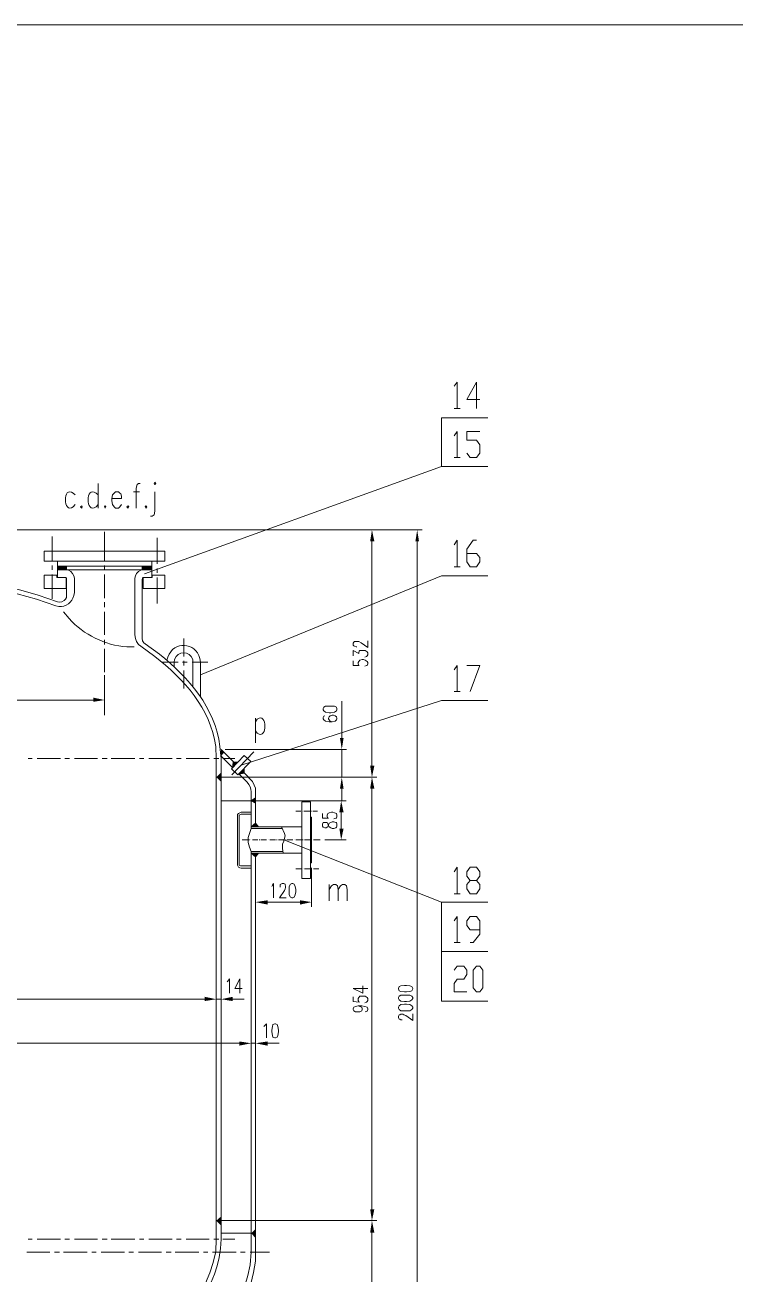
# Model space of a CAD drawing. Header units: millimetres. Extents: x 0 to 819, y 0 to 1152.
# Drawn here: x 327.6 to 539.4, y 778.9 to 1151.6 of the extents above; entities that cross this region are included whole.
import ezdxf

# ---------------------------------------------------------------- set-up
doc = ezdxf.new("R2010")
doc.units = ezdxf.units.MM
doc.layers.add('1', color=7, linetype='Continuous')

msp = doc.modelspace()

# ---------------------------------------------------------------- hatches: boundary and pattern name
h = msp.add_hatch(color=0)
h.dxf.hatch_style = 2
h.paths.add_polyline_path([(430.56, 997.521732), (431.82, 997.521732), (431.1, 1000.941732)])
h = msp.add_hatch(color=0)
h.dxf.hatch_style = 2
h.paths.add_polyline_path([(444.06, 997.521732), (445.14, 997.521732), (444.6, 1000.941732)])
h = msp.add_hatch(color=0)
h.dxf.hatch_style = 2
h.paths.add_polyline_path([(347.94, 950.901732), (347.94, 949.641732), (351.36, 950.181732)])
h = msp.add_hatch(color=0)
h.dxf.hatch_style = 2
h.paths.add_polyline_path([(421.56, 938.841732), (422.64, 938.841732), (422.1, 935.421732)])
h = msp.add_hatch(color=0)
h.dxf.hatch_style = 2
h.paths.add_polyline_path([(386.1, 933.441732), (386.1, 935.421732), (387, 934.521732)])
h = msp.add_hatch(color=0)
h.dxf.hatch_style = 2
h.paths.add_polyline_path([(384.66, 927.141732), (386.1, 928.581732), (386.1, 925.701732)])
h = msp.add_hatch(color=0)
h.dxf.hatch_style = 2
h.paths.add_polyline_path([(389.7, 931.101732), (390.42, 931.101732), (389.52, 930.021732)])
h = msp.add_hatch(color=0)
h.dxf.hatch_style = 2
h.paths.add_polyline_path([(389.7, 931.641732), (389.88, 931.641732)])
h = msp.add_hatch(color=0)
h.dxf.hatch_style = 2
h.paths.add_polyline_path([(389.7, 931.641732), (389.88, 931.641732)])
h = msp.add_hatch(color=0)
h.dxf.hatch_style = 2
h.paths.add_polyline_path([(389.7, 931.641732), (389.88, 931.641732), (390.96, 931.641732)])
h = msp.add_hatch(color=0)
h.dxf.hatch_style = 2
h.paths.add_polyline_path([(389.7, 931.641732), (389.7, 931.101732), (390.42, 931.101732)])
h = msp.add_hatch(color=0)
h.dxf.hatch_style = 2
h.paths.add_polyline_path([(389.7, 931.641732), (389.88, 931.641732), (390.42, 931.101732)])
h = msp.add_hatch(color=0)
h.dxf.hatch_style = 2
h.paths.add_polyline_path([(389.88, 931.641732), (390.96, 931.641732), (390.42, 931.101732)])
h = msp.add_hatch(color=0)
h.dxf.hatch_style = 2
h.paths.add_polyline_path([(391.68, 928.401732), (392.94, 928.401732), (391.5, 928.041732)])
h = msp.add_hatch(color=0)
h.dxf.hatch_style = 2
h.paths.add_polyline_path([(391.86, 928.401732), (391.68, 928.401732), (392.94, 928.401732)])
h = msp.add_hatch(color=0)
h.dxf.hatch_style = 2
h.paths.add_polyline_path([(392.4, 929.121732), (391.86, 928.401732), (392.94, 928.401732)])
h = msp.add_hatch(color=0)
h.dxf.hatch_style = 2
h.paths.add_polyline_path([(391.86, 928.401732), (392.94, 928.401732)])
h = msp.add_hatch(color=0)
h.dxf.hatch_style = 2
h.paths.add_polyline_path([(392.94, 929.841732), (392.4, 929.121732), (392.94, 929.121732)])
h = msp.add_hatch(color=0)
h.dxf.hatch_style = 2
h.paths.add_polyline_path([(392.4, 929.121732), (392.94, 929.121732), (392.94, 928.401732)])
h = msp.add_hatch(color=0)
h.dxf.hatch_style = 2
h.paths.add_polyline_path([(430.56, 930.561732), (431.82, 930.561732), (431.1, 927.141732)])
h = msp.add_hatch(color=0)
h.dxf.hatch_style = 2
h.paths.add_polyline_path([(421.56, 923.721732), (422.64, 923.721732), (422.1, 927.141732)])
h = msp.add_hatch(color=0)
h.dxf.hatch_style = 2
h.paths.add_polyline_path([(430.56, 923.721732), (431.82, 923.721732), (431.1, 927.141732)])
h = msp.add_hatch(color=0)
h.dxf.hatch_style = 2
h.paths.add_polyline_path([(396.36, 921.021732), (395.1, 920.121732), (396.36, 920.121732)])
h = msp.add_hatch(color=0)
h.dxf.hatch_style = 2
h.paths.add_polyline_path([(395.1, 920.121732), (396.36, 920.121732)])
h = msp.add_hatch(color=0)
h.dxf.hatch_style = 2
h.paths.add_polyline_path([(395.1, 920.121732), (396.36, 920.121732)])
h = msp.add_hatch(color=0)
h.dxf.hatch_style = 2
h.paths.add_polyline_path([(395.1, 920.121732), (396.36, 920.121732), (396.36, 919.401732)])
h = msp.add_hatch(color=0)
h.dxf.hatch_style = 2
h.paths.add_polyline_path([(421.38, 916.701732), (422.64, 916.701732), (421.92, 920.121732)])
h = msp.add_hatch(color=0)
h.dxf.hatch_style = 2
h.paths.add_polyline_path([(396.36, 913.281732), (395.1, 912.381732), (396.36, 912.381732)])
h = msp.add_hatch(color=0)
h.dxf.hatch_style = 2
h.paths.add_polyline_path([(396.36, 913.461732), (396.36, 913.281732)])
h = msp.add_hatch(color=0)
h.dxf.hatch_style = 2
h.paths.add_polyline_path([(396.36, 913.281732), (396.36, 912.381732)])
h = msp.add_hatch(color=0)
h.dxf.hatch_style = 2
h.paths.add_polyline_path([(396.36, 913.281732), (396.36, 912.381732), (397.26, 912.381732)])
h = msp.add_hatch(color=0)
h.dxf.hatch_style = 2
h.paths.add_polyline_path([(395.1, 912.381732), (396.36, 912.381732)])
h = msp.add_hatch(color=0)
h.dxf.hatch_style = 2
h.paths.add_polyline_path([(396.36, 912.381732), (397.26, 912.381732)])
h = msp.add_hatch(color=0)
h.dxf.hatch_style = 2
h.paths.add_polyline_path([(421.38, 911.841732), (422.64, 911.841732), (421.92, 908.421732)])
h = msp.add_hatch(color=0)
h.dxf.hatch_style = 2
h.paths.add_polyline_path([(395.1, 904.461732), (396.36, 904.461732)])
h = msp.add_hatch(color=0)
h.dxf.hatch_style = 2
h.paths.add_polyline_path([(395.1, 904.461732), (396.36, 903.381732)])
h = msp.add_hatch(color=0)
h.dxf.hatch_style = 2
h.paths.add_polyline_path([(395.1, 904.461732), (396.36, 904.461732), (396.36, 903.381732)])
h = msp.add_hatch(color=0)
h.dxf.hatch_style = 2
h.paths.add_polyline_path([(396.36, 904.461732), (397.26, 904.461732)])
h = msp.add_hatch(color=0)
h.dxf.hatch_style = 2
h.paths.add_polyline_path([(396.36, 904.461732), (397.26, 904.461732), (396.36, 903.381732)])
h = msp.add_hatch(color=0)
h.dxf.hatch_style = 2
h.paths.add_polyline_path([(399.96, 890.421732), (399.96, 889.161732), (396.36, 889.881732)])
h = msp.add_hatch(color=0)
h.dxf.hatch_style = 2
h.paths.add_polyline_path([(409.68, 890.421732), (409.68, 889.161732), (413.1, 889.881732)])
h = msp.add_hatch(color=0)
h.dxf.hatch_style = 2
h.paths.add_polyline_path([(381.24, 861.621732), (381.24, 860.361732), (384.66, 860.901732)])
h = msp.add_hatch(color=0)
h.dxf.hatch_style = 2
h.paths.add_polyline_path([(381.24, 861.621732), (381.24, 860.361732), (384.66, 860.901732)])
h = msp.add_hatch(color=0)
h.dxf.hatch_style = 2
h.paths.add_polyline_path([(389.52, 861.621732), (389.52, 860.361732), (386.1, 860.901732)])
h = msp.add_hatch(color=0)
h.dxf.hatch_style = 2
h.paths.add_polyline_path([(391.5, 848.301732), (391.5, 847.041732), (395.1, 847.761732)])
h = msp.add_hatch(color=0)
h.dxf.hatch_style = 2
h.paths.add_polyline_path([(391.5, 848.301732), (391.5, 847.041732), (395.1, 847.761732)])
h = msp.add_hatch(color=0)
h.dxf.hatch_style = 2
h.paths.add_polyline_path([(399.96, 848.301732), (399.96, 847.041732), (396.36, 847.761732)])
h = msp.add_hatch(color=0)
h.dxf.hatch_style = 2
h.paths.add_polyline_path([(430.56, 798.261732), (431.82, 798.261732), (431.1, 794.841732)])
h = msp.add_hatch(color=0)
h.dxf.hatch_style = 2
h.paths.add_polyline_path([(384.66, 794.841732), (386.1, 796.101732), (386.1, 793.401732)])
h = msp.add_hatch(color=0)
h.dxf.hatch_style = 2
h.paths.add_polyline_path([(430.56, 791.241732), (431.82, 791.241732), (431.1, 794.841732)])
h = msp.add_hatch(color=0)
h.dxf.hatch_style = 2
h.paths.add_polyline_path([(395.1, 791.061732), (396.36, 792.321732), (396.36, 789.621732)])

# ---------------------------------------------------------------- linework, layer by layer
at = {"layer": '1', "color": 0, "lineweight": 18}
for points in [[(819, 14.361732), (43.56, 14.361732), (43.56, 1151.601732), (819, 1151.601732), (819, 14.361732)], [(333.36, 994.641732), (369.36, 994.641732)], [(333.36, 994.641732), (333.36, 991.581732)], [(333.36, 991.581732), (369.36, 991.581732)], [(337.32, 991.581732), (337.32, 986.721732)], [(363.06, 986.721732), (365.4, 986.721732), (365.4, 991.581732)], [(369.36, 994.641732), (369.36, 991.581732)], [(337.32, 990.141732), (343.98, 990.141732)], [(337.32, 989.061732), (339.84, 989.061732)], [(342.36, 986.541732), (342.18, 987.261732), (341.82, 987.981732), (341.28, 988.521732), (340.56, 988.881732), (339.84, 989.061732)], [(339.84, 989.061732), (365.4, 989.061732)], [(343.98, 990.141732), (365.4, 990.141732)], [(362.88, 989.061732), (362.16, 988.881732), (361.44, 988.521732), (360.9, 987.981732), (360.54, 987.261732), (360.36, 986.541732)], [(337.32, 979.521732), (331.56, 981.501732), (325.62, 983.121732), (319.32, 984.561732)], [(333.36, 987.441732), (333.36, 983.481732)], [(333.36, 987.441732), (337.14, 987.441732), (337.14, 986.721732)], [(337.14, 986.721732), (339.84, 986.721732)], [(337.32, 986.721732), (339.48, 986.721732)], [(340.02, 986.181732), (340.02, 986.541732), (339.84, 986.721732), (339.48, 986.721732)], [(339.84, 986.721732), (339.84, 983.481732)], [(340.02, 986.181732), (340.02, 981.501732)], [(342.36, 986.541732), (342.36, 982.221732)], [(360.36, 986.541732), (360.36, 969.621732)], [(363.06, 986.721732), (362.88, 986.721732), (362.7, 986.541732), (362.52, 986.181732)], [(362.52, 986.181732), (362.52, 968.541732)], [(362.88, 986.721732), (365.58, 986.721732), (365.58, 987.441732), (369.36, 987.441732)], [(362.88, 986.721732), (362.88, 983.481732)], [(369.36, 987.441732), (369.36, 983.481732)], [(336.78, 978.261732), (331.02, 980.241732), (325.26, 981.861732), (319.14, 983.301732)], [(333.36, 983.481732), (339.84, 983.481732)], [(337.32, 979.521732), (338.04, 979.341732), (338.58, 979.521732), (339.3, 979.881732), (339.66, 980.241732), (340.02, 980.781732), (340.02, 981.501732)], [(369.36, 983.481732), (362.88, 983.481732)], [(360.36, 969.621732), (360.54, 968.541732), (360.9, 967.641732), (361.44, 966.741732), (362.16, 966.201732)], [(362.52, 968.541732), (362.7, 967.821732), (363.06, 967.281732), (363.42, 966.921732)], [(372.06, 960.081732), (372.06, 961.521732)], [(377.64, 954.141732), (377.64, 961.521732)], [(379.98, 951.081732), (379.98, 961.521732)], [(384.66, 932.721732), (384.66, 789.261732)], [(386.1, 935.421732), (390.42, 931.101732)], [(386.1, 933.441732), (389.52, 930.021732)], [(386.1, 932.721732), (386.1, 789.261732)], [(389.16, 929.661732), (392.94, 933.621732), (394.92, 931.821732)], [(394.92, 931.821732), (391.14, 927.861732)], [(389.16, 929.661732), (391.14, 927.861732)], [(391.5, 928.041732), (393.84, 925.701732)], [(392.4, 929.121732), (394.74, 926.601732)], [(395.1, 922.821732), (394.92, 923.541732), (394.74, 924.261732), (394.38, 924.981732), (393.84, 925.701732)], [(396.36, 922.821732), (396.36, 923.901732), (396, 924.801732), (395.46, 925.881732), (394.74, 926.601732)], [(395.1, 911.841732), (395.1, 922.821732)], [(396.36, 912.381732), (396.36, 922.821732)], [(396.36, 920.121732), (386.1, 920.121732)], [(410.22, 896.901732), (410.22, 919.761732), (412.74, 919.761732)], [(412.74, 896.901732), (412.74, 919.761732)], [(395.1, 916.701732), (392.04, 916.701732), (391.68, 916.521732), (391.32, 916.341732), (390.96, 915.981732), (390.96, 915.441732)], [(390.96, 915.441732), (390.96, 901.221732)], [(392.04, 916.161732), (391.86, 915.981732), (391.5, 915.801732), (391.5, 915.441732)], [(391.5, 915.441732), (391.5, 901.221732)], [(392.04, 916.161732), (395.1, 916.161732)], [(413.1, 901.581732), (413.1, 915.261732), (412.74, 915.261732)], [(395.1, 911.841732), (394.56, 910.401732), (394.2, 909.141732), (394.2, 907.701732), (394.56, 906.261732), (395.1, 905.001732)], [(395.1, 912.381732), (410.22, 912.381732)], [(395.1, 911.841732), (404.28, 911.841732)], [(395.1, 785.481732), (395.1, 905.001732)], [(395.1, 905.001732), (404.64, 905.001732)], [(395.1, 904.461732), (410.22, 904.461732)], [(396.36, 785.481732), (396.36, 904.461732)], [(390.96, 901.221732), (390.96, 900.861732), (391.32, 900.321732), (391.68, 900.141732), (392.04, 899.961732)], [(391.5, 901.221732), (391.5, 900.861732), (391.86, 900.681732), (392.04, 900.681732)], [(392.04, 900.681732), (395.1, 900.681732)], [(392.04, 899.961732), (395.1, 899.961732)], [(412.74, 901.581732), (413.1, 901.581732)], [(410.22, 896.901732), (412.74, 896.901732)], [(396.36, 791.061732), (386.1, 791.061732)]]:
    msp.add_lwpolyline(points, dxfattribs=at)
at = {"layer": '1', "color": 0, "lineweight": 9}
for points in [[(455.58, 1043.781732), (456.48, 1045.041732), (456.48, 1037.121732)], [(463.32, 1039.821732), (459.36, 1039.821732), (462.24, 1045.041732), (462.24, 1037.121732)], [(455.58, 1037.121732), (457.38, 1037.121732)], [(451.8, 1019.841732), (451.8, 1034.421732), (465.66, 1034.421732)], [(455.58, 1029.021732), (456.48, 1030.281732), (456.48, 1022.541732)], [(459.36, 1023.801732), (460.44, 1022.541732), (462.24, 1022.541732), (463.32, 1023.801732), (463.32, 1026.321732), (462.24, 1027.761732), (459.36, 1027.761732), (459.36, 1030.281732), (463.32, 1030.281732)], [(455.58, 1022.541732), (457.38, 1022.541732)], [(363.24, 987.801732), (451.8, 1019.841732), (465.66, 1019.841732)], [(349.38, 1014.801732), (349.38, 1007.421732)], [(361.98, 1014.801732), (361.44, 1014.801732), (361.08, 1014.441732), (360.72, 1013.361732), (360.72, 1007.421732)], [(366.12, 1014.801732), (366.3, 1014.441732), (366.66, 1014.801732), (366.3, 1015.161732), (366.12, 1014.801732)], [(353.52, 1010.301732), (356.4, 1010.301732), (356.4, 1011.021732), (356.22, 1011.741732), (355.86, 1011.921732), (355.5, 1012.281732), (354.6, 1012.281732), (354.24, 1011.921732), (353.7, 1011.381732), (353.52, 1010.301732), (353.52, 1009.581732), (353.7, 1008.501732), (354.24, 1007.781732), (354.6, 1007.421732), (355.5, 1007.421732), (355.86, 1007.781732), (356.4, 1008.501732)], [(360, 1012.281732), (361.8, 1012.281732)], [(366.3, 1012.281732), (366.3, 1006.521732), (366.12, 1005.441732), (365.58, 1005.081732), (365.04, 1005.081732)], [(344.52, 1008.141732), (344.16, 1007.781732), (344.52, 1007.421732), (344.7, 1007.781732), (344.52, 1008.141732)], [(351.54, 1008.141732), (351.36, 1007.781732), (351.54, 1007.421732), (351.72, 1007.781732), (351.54, 1008.141732)], [(358.38, 1008.141732), (358.02, 1007.781732), (358.38, 1007.421732), (358.56, 1007.781732), (358.38, 1008.141732)], [(363.6, 1008.141732), (363.42, 1007.781732), (363.6, 1007.421732), (363.96, 1007.781732), (363.6, 1008.141732)], [(323.64, 1000.941732), (446.04, 1000.941732)], [(328.32, 1000.941732), (432.54, 1000.941732)], [(335.7, 998.961732), (335.7, 991.761732)], [(351.36, 1000.401732), (351.36, 991.761732)], [(367.02, 998.601732), (367.02, 990.861732)], [(431.1, 930.561732), (431.1, 997.521732)], [(444.6, 727.161732), (444.6, 997.521732)], [(455.58, 996.441732), (456.48, 997.881732), (456.48, 989.961732)], [(459.36, 993.921732), (462.24, 993.921732), (463.32, 992.661732), (463.32, 991.401732), (462.24, 989.961732), (460.44, 989.961732), (459.36, 991.401732), (459.36, 995.181732), (461.34, 997.881732), (462.24, 997.881732)], [(335.7, 990.321732), (335.7, 989.061732)], [(338.4, 989.061732), (337.32, 990.141732)], [(337.32, 989.061732), (338.4, 990.141732)], [(337.32, 989.061732), (338.4, 990.141732)], [(337.32, 989.241732), (338.22, 990.141732)], [(337.32, 989.241732), (338.22, 990.141732)], [(337.32, 989.421732), (338.04, 990.141732)], [(337.32, 989.601732), (337.86, 990.141732)], [(337.32, 989.601732), (337.86, 990.141732)], [(337.32, 989.781732), (337.68, 990.141732)], [(337.32, 989.781732), (337.68, 990.141732)], [(337.32, 989.961732), (337.5, 990.141732)], [(337.32, 989.961732), (337.5, 990.141732)], [(337.32, 990.141732), (337.32, 990.141732)], [(338.4, 989.061732), (337.32, 989.961732)], [(338.22, 989.061732), (337.32, 989.961732)], [(338.22, 989.061732), (337.32, 989.781732)], [(338.04, 989.061732), (337.32, 989.781732)], [(338.04, 989.061732), (337.32, 989.601732)], [(337.86, 989.061732), (337.32, 989.601732)], [(337.68, 989.061732), (337.32, 989.421732)], [(337.68, 989.061732), (337.32, 989.421732)], [(337.5, 989.061732), (337.32, 989.241732)], [(337.5, 989.061732), (337.32, 989.241732)], [(337.32, 989.061732), (337.32, 989.061732)], [(338.58, 989.061732), (337.5, 990.141732)], [(338.58, 989.061732), (337.5, 990.141732)], [(337.5, 989.061732), (338.58, 990.141732)], [(337.5, 989.061732), (338.58, 990.141732)], [(338.76, 989.061732), (337.68, 990.141732)], [(338.76, 989.061732), (337.68, 990.141732)], [(337.68, 989.061732), (338.76, 990.141732)], [(337.68, 989.061732), (338.76, 990.141732)], [(337.86, 989.061732), (338.94, 990.141732)], [(339.12, 989.061732), (337.86, 990.141732)], [(338.94, 989.061732), (337.86, 990.141732)], [(337.86, 989.061732), (338.94, 990.141732)], [(339.3, 989.061732), (338.04, 990.141732)], [(339.12, 989.061732), (338.04, 990.141732)], [(338.04, 989.061732), (339.3, 990.141732)], [(338.04, 989.061732), (339.12, 990.141732)], [(339.3, 989.061732), (338.22, 990.141732)], [(338.22, 989.061732), (339.48, 990.141732)], [(338.22, 989.061732), (339.3, 990.141732)], [(339.48, 989.061732), (338.4, 990.141732)], [(339.48, 989.061732), (338.4, 990.141732)], [(338.4, 989.061732), (339.48, 990.141732)], [(339.66, 989.061732), (338.58, 990.141732)], [(339.66, 989.061732), (338.58, 990.141732)], [(338.58, 989.061732), (339.66, 990.141732)], [(338.58, 989.061732), (339.66, 990.141732)], [(339.84, 989.061732), (338.76, 990.141732)], [(339.84, 989.061732), (338.76, 990.141732)], [(338.76, 989.061732), (339.84, 990.141732)], [(338.76, 989.061732), (339.84, 990.141732)], [(340.02, 989.061732), (338.94, 990.141732)], [(340.02, 989.061732), (338.94, 990.141732)], [(338.94, 989.061732), (340.02, 990.141732)], [(338.94, 989.061732), (340.02, 990.141732)], [(340.02, 989.241732), (339.12, 990.141732)], [(340.02, 989.061732), (339.12, 990.141732)], [(339.12, 989.061732), (340.02, 989.961732)], [(339.12, 989.061732), (340.02, 989.961732)], [(340.02, 989.241732), (339.3, 990.141732)], [(339.3, 989.061732), (340.02, 989.781732)], [(339.3, 989.061732), (340.02, 989.781732)], [(340.02, 989.601732), (339.48, 990.141732)], [(340.02, 989.421732), (339.48, 990.141732)], [(339.48, 989.061732), (340.02, 989.601732)], [(340.02, 989.781732), (339.66, 990.141732)], [(340.02, 989.601732), (339.66, 990.141732)], [(339.66, 989.061732), (340.02, 989.601732)], [(339.66, 989.061732), (340.02, 989.421732)], [(340.02, 989.961732), (339.84, 990.141732)], [(340.02, 989.781732), (339.84, 990.141732)], [(339.84, 989.061732), (340.02, 989.421732)], [(339.84, 989.061732), (340.02, 989.241732)], [(340.02, 990.141732), (340.2, 990.141732)], [(340.02, 989.961732), (340.02, 990.141732)], [(340.02, 990.141732), (340.02, 989.061732)], [(340.02, 989.061732), (340.02, 989.241732)], [(340.02, 989.061732), (340.02, 989.061732)], [(351.36, 990.321732), (351.36, 989.061732)], [(363.6, 989.061732), (362.52, 990.141732)], [(362.52, 989.061732), (363.6, 990.141732)], [(362.52, 989.241732), (363.6, 990.141732)], [(362.52, 989.241732), (363.42, 990.141732)], [(362.52, 989.421732), (363.42, 990.141732)], [(362.52, 989.421732), (363.24, 990.141732)], [(362.52, 989.601732), (363.06, 990.141732)], [(362.52, 989.601732), (363.06, 990.141732)], [(362.52, 989.781732), (362.88, 990.141732)], [(362.52, 989.781732), (362.88, 990.141732)], [(362.52, 989.961732), (362.7, 990.141732)], [(362.52, 990.141732), (362.7, 990.141732)], [(362.52, 990.141732), (362.52, 989.061732)], [(363.6, 989.061732), (362.52, 989.961732)], [(363.42, 989.061732), (362.52, 989.961732)], [(363.42, 989.061732), (362.52, 989.781732)], [(363.24, 989.061732), (362.52, 989.781732)], [(363.24, 989.061732), (362.52, 989.601732)], [(363.06, 989.061732), (362.52, 989.601732)], [(362.88, 989.061732), (362.52, 989.421732)], [(362.88, 989.061732), (362.52, 989.241732)], [(362.7, 989.061732), (362.52, 989.241732)], [(362.7, 989.061732), (362.52, 989.061732)], [(362.7, 989.061732), (363.78, 990.141732)], [(363.78, 989.061732), (362.7, 990.141732)], [(363.78, 989.061732), (362.7, 990.141732)], [(362.7, 989.061732), (363.78, 990.141732)], [(363.96, 989.061732), (362.88, 990.141732)], [(363.96, 989.061732), (362.88, 990.141732)], [(362.88, 989.061732), (363.96, 990.141732)], [(362.88, 989.061732), (363.96, 990.141732)], [(364.32, 989.061732), (363.06, 990.141732)], [(364.14, 989.061732), (363.06, 990.141732)], [(363.06, 989.061732), (364.14, 990.141732)], [(363.06, 989.061732), (364.14, 990.141732)], [(364.5, 989.061732), (363.24, 990.141732)], [(364.32, 989.061732), (363.24, 990.141732)], [(363.24, 989.061732), (364.5, 990.141732)], [(363.24, 989.061732), (364.32, 990.141732)], [(364.5, 989.061732), (363.42, 990.141732)], [(363.42, 989.061732), (364.5, 990.141732)], [(364.68, 989.061732), (363.6, 990.141732)], [(364.68, 989.061732), (363.6, 990.141732)], [(363.6, 989.061732), (364.68, 990.141732)], [(363.6, 989.061732), (364.68, 990.141732)], [(364.86, 989.061732), (363.78, 990.141732)], [(364.86, 989.061732), (363.78, 990.141732)], [(363.78, 989.061732), (364.86, 990.141732)], [(363.78, 989.061732), (364.86, 990.141732)], [(365.04, 989.061732), (363.96, 990.141732)], [(365.04, 989.061732), (363.96, 990.141732)], [(363.96, 989.061732), (365.04, 990.141732)], [(363.96, 989.061732), (365.04, 990.141732)], [(365.4, 989.061732), (364.14, 990.141732)], [(365.22, 989.061732), (364.14, 990.141732)], [(364.14, 989.061732), (365.22, 990.141732)], [(364.14, 989.061732), (365.22, 990.141732)], [(365.4, 989.241732), (364.32, 990.141732)], [(365.4, 989.061732), (364.32, 990.141732)], [(364.32, 989.061732), (365.4, 990.141732)], [(364.32, 989.061732), (365.4, 989.961732)], [(365.4, 989.241732), (364.5, 990.141732)], [(364.5, 989.061732), (365.4, 989.961732)], [(364.5, 989.061732), (365.4, 989.781732)], [(365.4, 989.421732), (364.68, 990.141732)], [(365.4, 989.421732), (364.68, 990.141732)], [(364.68, 989.061732), (365.4, 989.601732)], [(365.4, 989.601732), (364.86, 990.141732)], [(365.4, 989.601732), (364.86, 990.141732)], [(364.86, 989.061732), (365.4, 989.601732)], [(364.86, 989.061732), (365.4, 989.421732)], [(365.4, 989.961732), (365.04, 990.141732)], [(365.4, 989.781732), (365.04, 990.141732)], [(365.04, 989.061732), (365.4, 989.421732)], [(365.04, 989.061732), (365.4, 989.241732)], [(365.4, 990.141732), (365.22, 990.141732)], [(365.4, 989.961732), (365.22, 990.141732)], [(365.22, 989.061732), (365.4, 989.241732)], [(365.22, 989.061732), (365.4, 989.061732)], [(367.02, 989.421732), (367.02, 988.161732)], [(455.58, 989.961732), (457.38, 989.961732)], [(335.7, 987.621732), (335.7, 980.421732)], [(351.36, 987.621732), (351.36, 980.601732)], [(367.02, 986.721732), (367.02, 978.981732)], [(465.66, 987.261732), (451.8, 987.261732), (379.98, 957.741732)], [(351.36, 979.341732), (351.36, 977.901732)], [(351.36, 976.461732), (351.36, 969.621732)], [(351.36, 968.181732), (351.36, 966.741732)], [(351.36, 965.481732), (351.36, 958.461732)], [(374.94, 968.541732), (374.94, 963.141732)], [(426.6, 966.021732), (426.42, 966.021732), (425.88, 966.201732), (425.7, 966.381732), (425.52, 966.561732), (425.52, 967.101732), (425.7, 967.461732), (425.88, 967.641732), (426.42, 967.641732), (426.78, 967.641732), (427.14, 967.641732), (427.86, 967.281732), (429.84, 965.841732), (429.84, 967.821732)], [(374.94, 961.881732), (374.94, 960.441732)], [(425.52, 963.321732), (425.52, 964.941732), (427.14, 964.041732), (427.14, 964.401732), (427.32, 964.761732), (427.5, 964.941732), (428.22, 964.941732), (428.58, 964.941732), (429.12, 964.941732), (429.66, 964.581732), (429.84, 964.221732), (429.84, 963.681732), (429.66, 963.321732), (429.48, 963.141732), (428.94, 962.961732)], [(425.52, 961.881732), (425.52, 960.441732), (427.32, 960.441732), (427.14, 960.441732), (426.96, 960.981732), (426.96, 961.341732), (427.14, 961.701732), (427.5, 962.061732), (428.22, 962.241732), (428.58, 962.241732), (429.12, 962.061732), (429.66, 961.701732), (429.84, 961.341732), (429.84, 960.981732), (429.66, 960.441732), (429.48, 960.441732), (428.94, 960.261732)], [(373.32, 961.521732), (368.46, 961.521732)], [(376.02, 961.521732), (374.58, 961.521732)], [(374.94, 959.001732), (374.94, 953.601732)], [(382.14, 961.521732), (377.46, 961.521732)], [(455.58, 959.181732), (456.48, 960.441732), (456.48, 952.701732)], [(459.36, 960.441732), (463.32, 960.441732), (460.44, 952.701732)], [(351.36, 957.561732), (351.36, 948.921732)], [(351.36, 957.021732), (351.36, 955.761732)], [(351.36, 954.321732), (351.36, 945.681732)], [(455.58, 952.701732), (457.38, 952.701732)], [(196.74, 950.181732), (347.94, 950.181732)], [(392.04, 930.741732), (451.8, 950.001732), (465.66, 950.001732)], [(416.52, 947.301732), (416.7, 946.941732), (417.24, 946.581732), (418.32, 946.401732), (418.86, 946.401732), (419.94, 946.581732), (420.48, 946.941732), (420.66, 947.301732), (420.66, 947.661732), (420.48, 948.021732), (419.94, 948.381732), (418.86, 948.381732), (418.32, 948.381732), (417.24, 948.381732), (416.7, 948.021732), (416.52, 947.661732), (416.52, 947.301732)], [(422.1, 938.841732), (422.1, 949.821732)], [(396.36, 944.781732), (396.36, 937.401732)], [(417.06, 945.501732), (416.7, 945.321732), (416.52, 944.961732), (416.52, 944.601732), (416.7, 944.241732), (417.24, 943.881732), (418.32, 943.701732), (419.22, 943.701732), (420.12, 943.881732), (420.48, 944.241732), (420.66, 944.601732), (420.66, 944.781732), (420.48, 945.141732), (420.12, 945.501732), (419.58, 945.681732), (419.22, 945.681732), (418.68, 945.501732), (418.32, 945.141732), (418.14, 944.781732), (418.14, 944.601732), (418.32, 944.241732), (418.68, 943.881732), (419.22, 943.701732)], [(328.5, 932.721732), (329.76, 932.721732)], [(331.2, 932.721732), (338.22, 932.721732)], [(339.48, 932.721732), (340.92, 932.721732)], [(342.36, 932.721732), (349.2, 932.721732)], [(350.64, 932.721732), (352.08, 932.721732)], [(353.34, 932.721732), (360.36, 932.721732)], [(361.8, 932.721732), (363.06, 932.721732)], [(364.5, 932.721732), (371.52, 932.721732)], [(372.78, 932.721732), (374.22, 932.721732)], [(375.66, 932.721732), (382.5, 932.721732)], [(383.94, 932.721732), (385.38, 932.721732)], [(386.64, 932.721732), (390.24, 932.721732)], [(387.36, 935.421732), (423.54, 935.421732)], [(395.82, 934.701732), (389.34, 927.861732)], [(422.1, 927.141732), (422.1, 935.421732)], [(389.52, 930.021732), (389.7, 931.641732), (390.96, 931.641732)], [(391.5, 928.041732), (392.94, 928.401732), (392.94, 929.841732)], [(386.1, 927.141732), (423.54, 927.141732)], [(390.78, 927.141732), (432.54, 927.141732)], [(392.04, 927.141732), (432.54, 927.141732)], [(396.36, 921.021732), (395.1, 920.121732), (396.36, 919.401732)], [(422.1, 923.721732), (422.1, 920.121732)], [(431.1, 923.721732), (431.1, 798.261732)], [(396.36, 920.121732), (423.36, 920.121732)], [(408.42, 917.061732), (409.86, 917.061732)], [(410.4, 917.061732), (410.4, 917.061732)], [(410.76, 917.061732), (412.56, 917.061732)], [(412.92, 917.061732), (413.1, 917.061732)], [(413.46, 917.061732), (414.9, 917.061732)], [(395.1, 912.381732), (396.36, 913.461732), (397.26, 912.381732)], [(416.34, 916.341732), (416.34, 914.901732), (418.14, 914.901732), (417.96, 914.901732), (417.78, 915.441732), (417.78, 915.801732), (417.96, 916.341732), (418.32, 916.521732), (419.04, 916.701732), (419.4, 916.701732), (419.94, 916.521732), (420.48, 916.341732), (420.66, 915.801732), (420.66, 915.441732), (420.48, 914.901732), (420.3, 914.901732), (419.76, 914.721732)], [(416.34, 912.561732), (416.52, 912.201732), (417.06, 912.021732), (417.42, 912.021732), (417.78, 912.201732), (417.96, 912.381732), (418.14, 912.921732), (418.32, 913.461732), (418.86, 913.641732), (419.22, 913.821732), (419.76, 913.821732), (420.3, 913.641732), (420.48, 913.641732), (420.66, 913.101732), (420.66, 912.561732), (420.48, 912.201732), (420.3, 912.021732), (419.76, 911.841732), (419.22, 911.841732), (418.86, 912.021732), (418.32, 912.381732), (418.14, 912.741732), (417.96, 913.281732), (417.78, 913.641732), (417.42, 913.641732), (417.06, 913.641732), (416.52, 913.641732), (416.34, 913.101732), (416.34, 912.561732)], [(421.92, 916.701732), (421.92, 911.841732)], [(404.64, 904.461732), (404.46, 905.901732), (404.46, 907.161732), (404.82, 908.061732), (405, 908.961732), (405.18, 909.681732), (405, 910.401732), (404.1, 912.381732)], [(392.4, 908.421732), (394.56, 908.421732)], [(394.92, 908.421732), (394.92, 908.421732)], [(395.46, 908.421732), (397.08, 908.421732)], [(397.44, 908.421732), (397.62, 908.421732)], [(397.98, 908.421732), (399.6, 908.421732)], [(400.14, 908.421732), (400.14, 908.421732)], [(400.68, 908.421732), (402.3, 908.421732)], [(402.66, 908.421732), (402.84, 908.421732)], [(403.2, 908.421732), (404.82, 908.421732)], [(465.66, 889.881732), (451.8, 889.881732), (404.82, 908.421732)], [(405.18, 908.421732), (405.36, 908.421732)], [(405.72, 908.421732), (407.52, 908.421732)], [(407.88, 908.421732), (407.88, 908.421732)], [(408.42, 908.421732), (410.04, 908.421732)], [(410.4, 908.421732), (410.58, 908.421732)], [(410.94, 908.421732), (412.56, 908.421732)], [(413.1, 908.421732), (413.1, 908.421732)], [(413.64, 908.421732), (415.62, 908.421732)], [(417.06, 908.421732), (423.36, 908.421732)], [(397.26, 904.461732), (396.36, 903.381732), (395.1, 904.461732)], [(408.42, 899.781732), (410.04, 899.781732)], [(410.58, 899.781732), (410.58, 899.781732)], [(410.94, 899.781732), (412.74, 899.781732)], [(413.1, 900.141732), (413.1, 888.441732)], [(413.1, 899.781732), (413.1, 899.781732)], [(413.64, 899.781732), (415.26, 899.781732)], [(455.58, 898.881732), (456.48, 900.321732), (456.48, 892.401732)], [(460.44, 892.401732), (459.36, 893.841732), (459.36, 895.101732), (460.44, 896.361732), (462.24, 896.361732), (463.32, 897.621732), (463.32, 898.881732), (462.24, 900.321732), (460.44, 900.321732), (459.36, 898.881732), (459.36, 897.621732), (460.44, 896.361732)], [(396.36, 896.901732), (396.36, 888.441732)], [(401.22, 894.561732), (401.4, 894.921732), (401.76, 895.461732), (401.76, 891.141732)], [(403.74, 894.381732), (403.74, 894.561732), (403.74, 895.101732), (404.28, 895.461732), (404.82, 895.461732), (405.18, 895.281732), (405.18, 895.101732), (405.36, 894.561732), (405.36, 894.201732), (405.18, 893.841732), (405, 893.301732), (403.56, 891.141732), (405.54, 891.141732)], [(407.16, 895.461732), (406.8, 895.281732), (406.44, 894.561732), (406.44, 893.661732), (406.44, 892.941732), (406.44, 892.041732), (406.8, 891.321732), (407.16, 891.141732), (407.52, 891.141732), (407.88, 891.321732), (408.24, 892.041732), (408.42, 892.941732), (408.42, 893.661732), (408.24, 894.561732), (407.88, 895.281732), (407.52, 895.461732), (407.16, 895.461732)], [(418.32, 895.101732), (418.32, 890.241732)], [(418.32, 893.661732), (419.04, 894.741732), (419.58, 895.101732), (420.3, 895.101732), (420.84, 894.741732), (421.02, 893.661732), (421.02, 890.241732)], [(421.02, 893.661732), (421.74, 894.741732), (422.28, 895.101732), (423, 895.101732), (423.54, 894.741732), (423.72, 893.661732), (423.72, 890.241732)], [(462.24, 896.361732), (463.32, 895.101732), (463.32, 893.841732), (462.24, 892.401732), (460.44, 892.401732)], [(455.58, 892.401732), (457.38, 892.401732)], [(399.96, 889.881732), (409.68, 889.881732)], [(451.8, 889.881732), (451.8, 875.121732), (465.66, 875.121732)], [(455.58, 884.301732), (456.48, 885.561732), (456.48, 877.821732)], [(460.44, 877.821732), (461.34, 877.821732), (463.32, 880.341732), (463.32, 884.301732), (462.24, 885.561732), (460.44, 885.561732), (459.36, 884.301732), (459.36, 882.861732), (460.44, 881.601732), (463.32, 881.601732)], [(455.58, 877.821732), (457.38, 877.821732)], [(465.66, 860.361732), (451.8, 860.361732), (451.8, 875.121732)], [(455.58, 869.541732), (456.48, 870.801732), (458.46, 870.801732), (459.36, 869.541732), (459.36, 868.281732), (458.46, 866.841732), (456.48, 866.841732), (455.58, 865.581732), (455.58, 863.061732), (459.36, 863.061732)], [(462.24, 863.061732), (461.34, 864.321732), (461.34, 869.541732), (462.24, 870.801732), (463.32, 870.801732), (464.22, 869.541732), (464.22, 864.321732), (463.32, 863.061732), (462.24, 863.061732)], [(387.9, 866.121732), (388.08, 866.301732), (388.62, 867.021732), (388.62, 862.701732)], [(391.68, 867.021732), (390.24, 864.141732), (392.4, 864.141732)], [(391.68, 867.021732), (391.68, 862.701732)], [(425.52, 864.141732), (428.4, 862.701732), (428.4, 864.861732)], [(439.02, 863.961732), (439.2, 863.421732), (439.74, 863.241732), (440.82, 863.061732), (441.36, 863.061732), (442.44, 863.241732), (442.98, 863.421732), (443.34, 863.961732), (443.34, 864.141732), (442.98, 864.681732), (442.44, 864.861732), (441.36, 865.041732), (440.82, 865.041732), (439.74, 864.861732), (439.2, 864.681732), (439.02, 864.141732), (439.02, 863.961732)], [(425.52, 864.141732), (429.84, 864.141732)], [(425.52, 861.621732), (425.52, 860.181732), (427.32, 860.001732), (427.14, 860.181732), (426.96, 860.541732), (426.96, 861.081732), (427.14, 861.441732), (427.5, 861.801732), (428.22, 861.801732), (428.58, 861.801732), (429.12, 861.801732), (429.66, 861.441732), (429.84, 861.081732), (429.84, 860.541732), (429.66, 860.181732), (429.48, 860.001732), (428.94, 859.821732)], [(439.02, 861.081732), (439.2, 860.721732), (439.74, 860.361732), (440.82, 860.181732), (441.36, 860.181732), (442.44, 860.361732), (442.98, 860.721732), (443.34, 861.081732), (443.34, 861.441732), (442.98, 861.801732), (442.44, 862.161732), (441.36, 862.161732), (440.82, 862.161732), (439.74, 862.161732), (439.2, 861.801732), (439.02, 861.441732), (439.02, 861.081732)], [(166.14, 860.901732), (381.24, 860.901732)], [(381.24, 860.901732), (377.64, 860.901732)], [(384.66, 860.901732), (386.1, 860.901732)], [(389.52, 860.901732), (392.94, 860.901732)], [(426.96, 858.921732), (427.5, 858.741732), (428.04, 858.561732), (428.22, 858.021732), (428.22, 857.841732), (428.04, 857.481732), (427.5, 857.121732), (426.96, 857.121732), (426.78, 857.121732), (426.24, 857.121732), (425.7, 857.481732), (425.52, 857.841732), (425.52, 858.021732), (425.7, 858.561732), (426.24, 858.741732), (426.96, 858.921732), (428.04, 858.921732), (428.94, 858.741732), (429.66, 858.561732), (429.84, 858.021732), (429.84, 857.841732), (429.66, 857.301732), (429.12, 857.121732)], [(439.02, 858.201732), (439.2, 857.841732), (439.74, 857.481732), (440.82, 857.481732), (441.36, 857.481732), (442.44, 857.481732), (442.98, 857.841732), (443.34, 858.201732), (443.34, 858.561732), (442.98, 858.921732), (442.44, 859.281732), (441.36, 859.461732), (440.82, 859.461732), (439.74, 859.281732), (439.2, 858.921732), (439.02, 858.561732), (439.02, 858.201732)], [(398.88, 852.801732), (399.06, 852.981732), (399.6, 853.521732), (399.6, 849.381732)], [(402.12, 853.521732), (401.58, 853.341732), (401.4, 852.801732), (401.22, 851.721732), (401.22, 851.181732), (401.4, 850.101732), (401.58, 849.561732), (402.12, 849.381732), (402.3, 849.381732), (402.84, 849.561732), (403.02, 850.101732), (403.2, 851.181732), (403.2, 851.721732), (403.02, 852.801732), (402.84, 853.341732), (402.3, 853.521732), (402.12, 853.521732)], [(440.1, 854.781732), (439.74, 854.781732), (439.38, 854.961732), (439.2, 854.961732), (439.02, 855.321732), (439.02, 855.861732), (439.2, 856.221732), (439.38, 856.221732), (439.74, 856.401732), (440.28, 856.401732), (440.64, 856.221732), (441.18, 856.041732), (443.34, 854.601732), (443.34, 856.581732)], [(395.1, 852.621732), (395.1, 846.321732)], [(155.7, 847.761732), (391.5, 847.761732)], [(391.5, 847.761732), (388.08, 847.761732)], [(395.1, 847.761732), (396.36, 847.761732)], [(396.36, 849.021732), (396.36, 849.021732)], [(399.96, 847.761732), (403.38, 847.761732)], [(386.1, 794.841732), (432.54, 794.841732)], [(390.78, 794.841732), (432.54, 794.841732)], [(431.1, 791.241732), (431.1, 737.601732)], [(328.5, 789.261732), (329.76, 789.261732)], [(331.2, 789.261732), (338.22, 789.261732)], [(339.48, 789.261732), (340.92, 789.261732)], [(342.36, 789.261732), (349.2, 789.261732)], [(350.64, 789.261732), (352.08, 789.261732)], [(353.34, 789.261732), (360.36, 789.261732)], [(361.8, 789.261732), (363.06, 789.261732)], [(364.5, 789.261732), (371.52, 789.261732)], [(372.78, 789.261732), (374.22, 789.261732)], [(375.66, 789.261732), (382.5, 789.261732)], [(383.94, 789.261732), (385.38, 789.261732)], [(386.64, 789.261732), (390.24, 789.261732)], [(334.98, 785.481732), (328.14, 785.481732)], [(337.86, 785.481732), (336.42, 785.481732)], [(346.14, 785.481732), (339.12, 785.481732)], [(348.84, 785.481732), (347.58, 785.481732)], [(357.3, 785.481732), (350.28, 785.481732)], [(360, 785.481732), (358.56, 785.481732)], [(368.28, 785.481732), (361.44, 785.481732)], [(371.16, 785.481732), (369.72, 785.481732)], [(379.44, 785.481732), (372.42, 785.481732)], [(382.14, 785.481732), (380.88, 785.481732)], [(390.6, 785.481732), (383.58, 785.481732)], [(393.3, 785.481732), (391.86, 785.481732)], [(400.5, 785.481732), (394.74, 785.481732)]]:
    msp.add_lwpolyline(points, dxfattribs=at)
for points in [[(342.54, 1011.381732), (342.54, 1011.381732), (342, 1011.921732), (342, 1011.921732), (338.76, 1014.261732), (338.94, 1005.621732), (342, 1007.781732), (342, 1007.781732), (342.54, 1008.501732), (342.54, 1008.501732)], [(349.38, 1011.381732), (349.38, 1011.381732), (348.84, 1011.921732), (348.84, 1011.921732), (345.6, 1014.261732), (345.6, 1005.621732), (348.84, 1007.781732), (348.84, 1007.781732), (349.38, 1008.501732), (349.38, 1008.501732)], [(396.36, 943.701732), (396.36, 943.701732), (396.9, 944.421732), (396.9, 944.421732), (399.78, 946.761732), (400.14, 938.121732), (396.9, 940.281732), (396.9, 940.281732), (396.36, 941.001732), (396.36, 941.001732)]]:
    msp.add_open_spline(points, degree=3, knots=[0, 0, 0, 0, 1, 1, 1, 2, 2, 2, 3, 3, 3, 3], dxfattribs=at)
at = {"layer": '1', "color": 0, "lineweight": 18}
for points, knots in [([(336.78, 978.261732), (336.78, 978.261732), (337.68, 978.081732), (337.68, 978.081732), (339.84, 977.901732), (341.64, 979.341732), (342.18, 981.321732), (342.18, 981.321732), (342.36, 982.221732), (342.36, 982.221732)], [0, 0, 0, 0, 1, 1, 1, 2, 2, 2, 3, 3, 3, 3]), ([(339.12, 976.461732), (339.12, 976.461732), (340.74, 974.481732), (340.74, 974.481732), (345.24, 969.621732), (351.36, 966.561732), (358.02, 966.021732), (358.02, 966.021732), (360.18, 966.021732), (360.18, 966.021732)], [0, 0, 0, 0, 1, 1, 1, 2, 2, 2, 3, 3, 3, 3]), ([(384.66, 932.721732), (384.66, 932.721732), (384.48, 936.321732), (384.48, 936.321732), (382.86, 947.661732), (375.12, 956.481732), (366.3, 963.141732), (366.3, 963.141732), (362.16, 966.201732), (362.16, 966.201732)], [0, 0, 0, 0, 1, 1, 1, 2, 2, 2, 3, 3, 3, 3]), ([(386.1, 932.721732), (386.1, 932.721732), (385.74, 936.321732), (385.74, 936.321732), (384.3, 948.021732), (376.38, 956.841732), (367.74, 963.861732), (367.74, 963.861732), (363.42, 966.921732), (363.42, 966.921732)], [0, 0, 0, 0, 1, 1, 1, 2, 2, 2, 3, 3, 3, 3]), ([(379.98, 961.521732), (379.98, 961.521732), (379.8, 962.601732), (379.8, 962.601732), (378.54, 967.461732), (371.88, 968.001732), (370.26, 962.961732), (370.26, 962.961732), (369.9, 962.061732), (369.9, 962.061732)], [0, 0, 0, 0, 1, 1, 1, 2, 2, 2, 3, 3, 3, 3]), ([(377.64, 961.521732), (377.64, 961.521732), (377.64, 962.241732), (377.64, 962.241732), (376.74, 964.941732), (373.14, 964.941732), (372.24, 962.241732), (372.24, 962.241732), (372.06, 961.521732), (372.06, 961.521732)], [0, 0, 0, 0, 1, 1, 1, 2, 2, 2, 3, 3, 3, 3]), ([(281.52, 734.001732), (281.52, 734.001732), (288.72, 734.541732), (288.72, 734.541732), (318.6, 735.801732), (378.36, 750.021732), (384.48, 785.661732), (384.48, 785.661732), (384.66, 789.261732), (384.66, 789.261732)], [0, 0, 0, 0, 1, 1, 1, 2, 2, 2, 3, 3, 3, 3]), ([(282.06, 732.741732), (282.06, 732.741732), (287.28, 732.921732), (287.28, 732.921732), (287.28, 732.921732), (292.5, 733.281732), (292.5, 733.281732), (312.84, 735.261732), (333.36, 739.581732), (352.08, 748.581732), (352.08, 748.581732), (355.68, 750.561732), (355.68, 750.561732), (355.68, 750.561732), (359.1, 752.541732), (359.1, 752.541732), (370.8, 759.381732), (382.86, 770.181732), (385.56, 783.861732), (385.56, 783.861732), (385.92, 786.561732), (385.92, 786.561732), (385.92, 786.561732), (386.1, 789.261732), (386.1, 789.261732)], [0, 0, 0, 0, 1, 1, 1, 2, 2, 2, 3, 3, 3, 4, 4, 4, 5, 5, 5, 6, 6, 6, 7, 7, 7, 8, 8, 8, 8]), ([(297.18, 726.081732), (297.18, 726.081732), (304.56, 726.981732), (304.56, 726.981732), (334.26, 730.401732), (389.34, 746.601732), (394.74, 781.701732), (394.74, 781.701732), (395.1, 785.481732), (395.1, 785.481732)], [0, 0, 0, 0, 1, 1, 1, 2, 2, 2, 3, 3, 3, 3]), ([(297.18, 724.641732), (297.18, 724.641732), (302.4, 725.181732), (302.4, 725.181732), (333.36, 728.421732), (392.04, 745.341732), (396.36, 782.781732), (396.36, 782.781732), (396.36, 785.481732), (396.36, 785.481732)], [0, 0, 0, 0, 1, 1, 1, 2, 2, 2, 3, 3, 3, 3])]:
    msp.add_open_spline(points, degree=3, knots=knots, dxfattribs=at)

doc.saveas('drawing.dxf')
